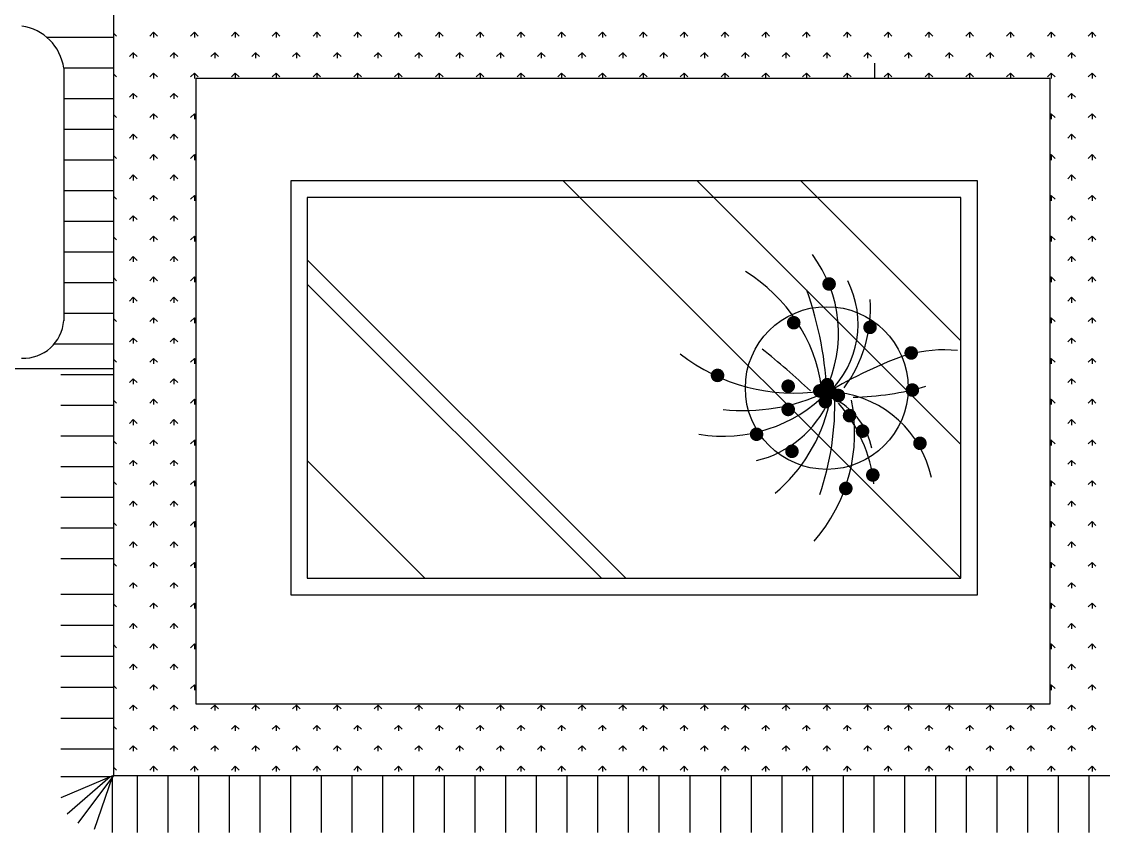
# Model space of a CAD drawing. Header units: millimetres. Extents: x -1705246 to 222838, y -3231245 to 126310.
# Drawn here: x 10703 to 12379, y 108842 to 110099 of the extents above; entities that cross this region are included whole.
import ezdxf

# ---------------------------------------------------------------- set-up
doc = ezdxf.new("R2010")
doc.units = ezdxf.units.MM
doc.layers.add('家具内线', color=8, linetype='Continuous')
doc.layers.add('家具外线', color=1, linetype='Continuous')

# ---------------------------------------------------------------- blocks, each defined once
blk = doc.blocks.new('MK-JJ-0387')
at = {"layer": '家具内线'}
for p, q in [((-139596.6, 99263.8), (-139596.6, 99352.1)), ((-139549, 99263.8), (-139549, 99352.1)), ((-139501.5, 99263.8), (-139501.5, 99352.1)), ((-139453.9, 99263.8), (-139453.9, 99352.1)), ((-139406.3, 99263.8), (-139406.3, 99352.1)), ((-139358.7, 99263.8), (-139358.7, 99352.1)), ((-139311.1, 99263.8), (-139311.1, 99352.1)), ((-139263.6, 99263.8), (-139263.6, 99352.1)), ((-139216, 99263.8), (-139216, 99352.1)), ((-139168.4, 99263.8), (-139168.4, 99352.1)), ((-139120.8, 99263.8), (-139120.8, 99352.1)), ((-139073.3, 99263.8), (-139073.3, 99352.1)), ((-139025.7, 99263.8), (-139025.7, 99352.1)), ((-138978.1, 99263.8), (-138978.1, 99352.1)), ((-138930.5, 99263.8), (-138930.5, 99352.1)), ((-138882.9, 99263.8), (-138882.9, 99352.1)), ((-138835.4, 99263.8), (-138835.4, 99352.1)), ((-138787.8, 99263.8), (-138787.8, 99352.1)), ((-138740.2, 99263.8), (-138740.2, 99352.1)), ((-138692.6, 99263.8), (-138692.6, 99352.1)), ((-138645.1, 99263.8), (-138645.1, 99352.1)), ((-138597.5, 99263.8), (-138597.5, 99352.1)), ((-138549.9, 99263.8), (-138549.9, 99352.1)), ((-138502.3, 99263.8), (-138502.3, 99352.1)), ((-138454.7, 99263.8), (-138454.7, 99352.1)), ((-138407.2, 99263.8), (-138407.2, 99352.1)), ((-138359.6, 99263.8), (-138359.6, 99352.1)), ((-138312, 99263.8), (-138312, 99352.1)), ((-138264.4, 99263.8), (-138264.4, 99352.1)), ((-138216.9, 99263.8), (-138216.9, 99352.1)), ((-138169.3, 99263.8), (-138169.3, 99352.1)), ((-138121.7, 99263.8), (-138121.7, 99352.1)), ((-138083.4, 99263.8), (-138083.4, 99352.1)), ((-138083.4, 99266.5), (-138055.4, 99347.8)), ((-138085.4, 99263.8), (-138030, 99337.7)), ((-138080.1, 99266), (-138013.6, 99323.8)), ((-138085.4, 99263.8), (-138003.5, 99298.5)), ((-138085.4, 99266), (-138003.8, 99266)), ((-139601.5, 99249.5), (-139607.4, 99255.4)), ((-139601.5, 99249.5), (-139601.5, 99257.9)), ((-139601.5, 99249.5), (-139595.6, 99255.4)), ((-139538.3, 99249.5), (-139544.2, 99255.4)), ((-139538.3, 99249.5), (-139538.3, 99257.9)), ((-139538.3, 99249.5), (-139532.4, 99255.4)), ((-139475.1, 99249.5), (-139481, 99255.4)), ((-139475.1, 99249.5), (-139475.1, 99257.9)), ((-139475.1, 99249.5), (-139469.1, 99255.4)), ((-139411.9, 99249.5), (-139417.8, 99255.4)), ((-139411.9, 99249.5), (-139405.9, 99255.4)), ((-139411.8, 99249.5), (-139411.8, 99257.9)), ((-139348.6, 99249.5), (-139354.6, 99255.4)), ((-139348.6, 99249.5), (-139348.6, 99257.9)), ((-139348.6, 99249.5), (-139342.7, 99255.4)), ((-139285.4, 99249.5), (-139291.3, 99255.4)), ((-139285.4, 99249.5), (-139285.4, 99257.9)), ((-139285.4, 99249.5), (-139279.5, 99255.4)), ((-139222.2, 99249.5), (-139228.1, 99255.4)), ((-139222.2, 99249.5), (-139222.2, 99257.9)), ((-139222.2, 99249.5), (-139216.3, 99255.4)), ((-139159, 99249.5), (-139164.9, 99255.4)), ((-139159, 99249.5), (-139159, 99257.9)), ((-139159, 99249.5), (-139153, 99255.4)), ((-139095.8, 99249.5), (-139101.7, 99255.4)), ((-139095.8, 99249.5), (-139089.8, 99255.4)), ((-139095.7, 99249.5), (-139095.7, 99257.9)), ((-139032.5, 99249.5), (-139038.5, 99255.4)), ((-139032.5, 99249.5), (-139032.5, 99257.9)), ((-139032.5, 99249.5), (-139026.6, 99255.4)), ((-138969.3, 99249.5), (-138975.2, 99255.4)), ((-138969.3, 99249.5), (-138969.3, 99257.9)), ((-138969.3, 99249.5), (-138963.4, 99255.4)), ((-138906.1, 99249.5), (-138912, 99255.4)), ((-138906.1, 99249.5), (-138906.1, 99257.9)), ((-138906.1, 99249.5), (-138900.2, 99255.4)), ((-138842.9, 99249.5), (-138848.8, 99255.4)), ((-138842.9, 99249.5), (-138842.9, 99257.9)), ((-138842.9, 99249.5), (-138836.9, 99255.4)), ((-138779.6, 99249.5), (-138785.6, 99255.4)), ((-138779.6, 99249.5), (-138779.6, 99257.9)), ((-138779.6, 99249.5), (-138773.7, 99255.4)), ((-138716.4, 99249.5), (-138722.4, 99255.4)), ((-138716.4, 99249.5), (-138716.4, 99257.9)), ((-138716.4, 99249.5), (-138710.5, 99255.4)), ((-138653.2, 99249.5), (-138659.1, 99255.4)), ((-138653.2, 99249.5), (-138653.2, 99257.9)), ((-138653.2, 99249.5), (-138647.3, 99255.4)), ((-138590, 99249.5), (-138595.9, 99255.4)), ((-138590, 99249.5), (-138590, 99257.9)), ((-138590, 99249.5), (-138584.1, 99255.4)), ((-138526.8, 99249.5), (-138532.7, 99255.4)), ((-138526.8, 99249.5), (-138520.8, 99255.4)), ((-138526.7, 99249.5), (-138526.7, 99257.9)), ((-138463.5, 99249.5), (-138469.5, 99255.4)), ((-138463.5, 99249.5), (-138463.5, 99257.9)), ((-138463.5, 99249.5), (-138457.6, 99255.4)), ((-138400.3, 99249.5), (-138406.2, 99255.4)), ((-138400.3, 99249.5), (-138400.3, 99257.9)), ((-138400.3, 99249.5), (-138394.4, 99255.4)), ((-138337.1, 99249.5), (-138343, 99255.4)), ((-138337.1, 99249.5), (-138337.1, 99257.9)), ((-138337.1, 99249.5), (-138331.2, 99255.4)), ((-138273.9, 99249.5), (-138279.8, 99255.4)), ((-138273.9, 99249.5), (-138273.9, 99257.9)), ((-138273.9, 99249.5), (-138268, 99255.4)), ((-138210.7, 99249.5), (-138216.6, 99255.4)), ((-138210.7, 99249.5), (-138204.7, 99255.4)), ((-138210.6, 99249.5), (-138210.6, 99257.9)), ((-138147.4, 99249.5), (-138153.4, 99255.4)), ((-138147.4, 99249.5), (-138147.4, 99257.9)), ((-138147.4, 99249.5), (-138141.5, 99255.4)), ((-138085.4, 99250.7), (-138090.1, 99255.4)), ((-139569.9, 99217.9), (-139575.8, 99223.8)), ((-139569.9, 99217.9), (-139569.9, 99226.3)), ((-139569.9, 99217.9), (-139564, 99223.8)), ((-139506.7, 99217.9), (-139512.6, 99223.8)), ((-139506.7, 99217.9), (-139506.7, 99226.3)), ((-139506.7, 99217.9), (-139500.8, 99223.8)), ((-139443.5, 99217.9), (-139449.4, 99223.8)), ((-139443.5, 99217.9), (-139443.5, 99226.3)), ((-139443.5, 99217.9), (-139437.5, 99223.8)), ((-139380.2, 99217.9), (-139386.2, 99223.8)), ((-139380.2, 99217.9), (-139380.2, 99226.3)), ((-139380.2, 99217.9), (-139374.3, 99223.8)), ((-139317, 99217.9), (-139323, 99223.8)), ((-139317, 99217.9), (-139317, 99226.3)), ((-139317, 99217.9), (-139311.1, 99223.8)), ((-139253.8, 99217.9), (-139259.7, 99223.8)), ((-139253.8, 99217.9), (-139253.8, 99226.3)), ((-139253.8, 99217.9), (-139247.9, 99223.8)), ((-139190.6, 99217.9), (-139196.5, 99223.8)), ((-139190.6, 99217.9), (-139190.6, 99226.3)), ((-139190.6, 99217.9), (-139184.7, 99223.8)), ((-139127.4, 99217.9), (-139133.3, 99223.8)), ((-139127.4, 99217.9), (-139121.4, 99223.8)), ((-139127.3, 99217.9), (-139127.3, 99226.3)), ((-139064.1, 99217.9), (-139070.1, 99223.8)), ((-139064.1, 99217.9), (-139064.1, 99226.3)), ((-139064.1, 99217.9), (-139058.2, 99223.8)), ((-139000.9, 99217.9), (-139006.8, 99223.8)), ((-139000.9, 99217.9), (-139000.9, 99226.3)), ((-139000.9, 99217.9), (-138995, 99223.8)), ((-138937.7, 99217.9), (-138943.6, 99223.8)), ((-138937.7, 99217.9), (-138937.7, 99226.3)), ((-138937.7, 99217.9), (-138931.8, 99223.8)), ((-138874.5, 99217.9), (-138880.4, 99223.8)), ((-138874.5, 99217.9), (-138874.5, 99226.3)), ((-138874.5, 99217.9), (-138868.5, 99223.8)), ((-138811.3, 99217.9), (-138817.2, 99223.8)), ((-138811.3, 99217.9), (-138805.3, 99223.8)), ((-138811.2, 99217.9), (-138811.2, 99226.3)), ((-138748, 99217.9), (-138754, 99223.8)), ((-138748, 99217.9), (-138748, 99226.3)), ((-138748, 99217.9), (-138742.1, 99223.8)), ((-138684.8, 99217.9), (-138690.7, 99223.8)), ((-138684.8, 99217.9), (-138684.8, 99226.3)), ((-138684.8, 99217.9), (-138678.9, 99223.8)), ((-138621.6, 99217.9), (-138627.5, 99223.8)), ((-138621.6, 99217.9), (-138621.6, 99226.3)), ((-138621.6, 99217.9), (-138615.7, 99223.8)), ((-138558.4, 99217.9), (-138564.3, 99223.8)), ((-138558.4, 99217.9), (-138558.4, 99226.3)), ((-138558.4, 99217.9), (-138552.4, 99223.8)), ((-138495.2, 99217.9), (-138501.1, 99223.8)), ((-138495.2, 99217.9), (-138489.2, 99223.8)), ((-138495.1, 99217.9), (-138495.1, 99226.3)), ((-138431.9, 99217.9), (-138437.9, 99223.8)), ((-138431.9, 99217.9), (-138431.9, 99226.3)), ((-138431.9, 99217.9), (-138426, 99223.8)), ((-138368.7, 99217.9), (-138374.6, 99223.8)), ((-138368.7, 99217.9), (-138368.7, 99226.3)), ((-138368.7, 99217.9), (-138362.8, 99223.8)), ((-138305.5, 99217.9), (-138311.4, 99223.8)), ((-138305.5, 99217.9), (-138305.5, 99226.3)), ((-138305.5, 99217.9), (-138299.6, 99223.8)), ((-138242.3, 99217.9), (-138248.2, 99223.8)), ((-138242.3, 99217.9), (-138242.3, 99226.3)), ((-138242.3, 99217.9), (-138236.3, 99223.8)), ((-138179, 99217.9), (-138185, 99223.8)), ((-138179, 99217.9), (-138179, 99226.3)), ((-138179, 99217.9), (-138173.1, 99223.8)), ((-138115.8, 99217.9), (-138121.8, 99223.8)), ((-138115.8, 99217.9), (-138115.8, 99226.3)), ((-138115.8, 99217.9), (-138109.9, 99223.8)), ((-138085.4, 99223), (-138003.8, 99223)), ((-139601.5, 99186.3), (-139601.5, 99194.7)), ((-139538.3, 99186.3), (-139538.3, 99194.7)), ((-139475.1, 99186.3), (-139475.1, 99194.7)), ((-139411.8, 99186.3), (-139411.8, 99194.7)), ((-139348.6, 99186.3), (-139348.6, 99194.7)), ((-139285.4, 99186.3), (-139285.4, 99194.7)), ((-139222.2, 99186.3), (-139222.2, 99194.7)), ((-139159, 99186.3), (-139159, 99194.7)), ((-139095.7, 99186.3), (-139095.7, 99194.7)), ((-139032.5, 99186.3), (-139032.5, 99194.7)), ((-138969.3, 99186.3), (-138969.3, 99194.7)), ((-138906.1, 99186.3), (-138906.1, 99194.7)), ((-138842.9, 99186.3), (-138842.9, 99194.7)), ((-138779.6, 99186.3), (-138779.6, 99194.7)), ((-138716.4, 99186.3), (-138716.4, 99194.7)), ((-138653.2, 99186.3), (-138653.2, 99194.7)), ((-138590, 99186.3), (-138590, 99194.7)), ((-138526.7, 99186.3), (-138526.7, 99194.7)), ((-138463.5, 99186.3), (-138463.5, 99194.7)), ((-138400.3, 99186.3), (-138400.3, 99194.7)), ((-138337.1, 99186.3), (-138337.1, 99194.7)), ((-138273.9, 99186.3), (-138273.9, 99194.7)), ((-138210.6, 99186.3), (-138210.6, 99194.7)), ((-138147.4, 99186.3), (-138147.4, 99194.7)), ((-139601.5, 99186.3), (-139607.4, 99192.2)), ((-139601.5, 99186.3), (-139595.6, 99192.2)), ((-139538.3, 99186.3), (-139544.2, 99192.2)), ((-139538.3, 99186.3), (-139532.4, 99192.2)), ((-139475.1, 99186.3), (-139481, 99192.2)), ((-139475.1, 99186.3), (-139469.1, 99192.2)), ((-139411.9, 99186.3), (-139417.8, 99192.2)), ((-139411.9, 99186.3), (-139405.9, 99192.2)), ((-139348.6, 99186.3), (-139354.6, 99192.2)), ((-139348.6, 99186.3), (-139342.7, 99192.2)), ((-139285.4, 99186.3), (-139291.3, 99192.2)), ((-139285.4, 99186.3), (-139279.5, 99192.2)), ((-139222.2, 99186.3), (-139228.1, 99192.2)), ((-139222.2, 99186.3), (-139216.3, 99192.2)), ((-139159, 99186.3), (-139164.9, 99192.2)), ((-139159, 99186.3), (-139153, 99192.2)), ((-139095.8, 99186.3), (-139101.7, 99192.2)), ((-139095.8, 99186.3), (-139089.8, 99192.2)), ((-139032.5, 99186.3), (-139038.5, 99192.2)), ((-139032.5, 99186.3), (-139026.6, 99192.2)), ((-138969.3, 99186.3), (-138975.2, 99192.2)), ((-138969.3, 99186.3), (-138963.4, 99192.2)), ((-138906.1, 99186.3), (-138912, 99192.2)), ((-138906.1, 99186.3), (-138900.2, 99192.2)), ((-138842.9, 99186.3), (-138848.8, 99192.2)), ((-138842.9, 99186.3), (-138836.9, 99192.2)), ((-138779.6, 99186.3), (-138785.6, 99192.2)), ((-138779.6, 99186.3), (-138773.7, 99192.2)), ((-138716.4, 99186.3), (-138722.4, 99192.2)), ((-138716.4, 99186.3), (-138710.5, 99192.2)), ((-138653.2, 99186.3), (-138659.1, 99192.2)), ((-138653.2, 99186.3), (-138647.3, 99192.2)), ((-138590, 99186.3), (-138595.9, 99192.2)), ((-138590, 99186.3), (-138584.1, 99192.2)), ((-138526.8, 99186.3), (-138532.7, 99192.2)), ((-138526.8, 99186.3), (-138520.8, 99192.2)), ((-138463.5, 99186.3), (-138469.5, 99192.2)), ((-138463.5, 99186.3), (-138457.6, 99192.2)), ((-138400.3, 99186.3), (-138406.2, 99192.2)), ((-138400.3, 99186.3), (-138394.4, 99192.2)), ((-138337.1, 99186.3), (-138343, 99192.2)), ((-138337.1, 99186.3), (-138331.2, 99192.2)), ((-138273.9, 99186.3), (-138279.8, 99192.2)), ((-138273.9, 99186.3), (-138268, 99192.2)), ((-138210.7, 99186.3), (-138216.6, 99192.2)), ((-138210.7, 99186.3), (-138204.7, 99192.2)), ((-138147.4, 99186.3), (-138153.4, 99192.2)), ((-138147.4, 99186.3), (-138141.5, 99192.2)), ((-138085.4, 99187.5), (-138090.1, 99192.2)), ((-139569.9, 99154.7), (-139575.8, 99160.6)), ((-139569.9, 99154.7), (-139569.9, 99163.1)), ((-139569.9, 99154.7), (-139564, 99160.6)), ((-139506.7, 99154.7), (-139512.6, 99160.6)), ((-139506.7, 99154.7), (-139506.7, 99163.1)), ((-139506.7, 99154.7), (-139500.8, 99160.6)), ((-139443.5, 99154.7), (-139449.4, 99160.6)), ((-139443.5, 99154.7), (-139443.5, 99163.1)), ((-139443.5, 99154.7), (-139437.5, 99160.6)), ((-139380.2, 99154.7), (-139386.2, 99160.6)), ((-139380.2, 99154.7), (-139380.2, 99163.1)), ((-139380.2, 99154.7), (-139374.3, 99160.6)), ((-139317, 99154.7), (-139323, 99160.6)), ((-139317, 99154.7), (-139317, 99163.1)), ((-139317, 99154.7), (-139311.1, 99160.6)), ((-139253.8, 99154.7), (-139259.7, 99160.6)), ((-139253.8, 99154.7), (-139253.8, 99163.1)), ((-139253.8, 99154.7), (-139247.9, 99160.6)), ((-139190.6, 99154.7), (-139196.5, 99160.6)), ((-139190.6, 99154.7), (-139190.6, 99163.1)), ((-139190.6, 99154.7), (-139184.7, 99160.6)), ((-139127.4, 99154.7), (-139133.3, 99160.6)), ((-139127.4, 99154.7), (-139121.4, 99160.6)), ((-139127.3, 99154.7), (-139127.3, 99163.1)), ((-139064.1, 99154.7), (-139070.1, 99160.6)), ((-139064.1, 99154.7), (-139064.1, 99163.1)), ((-139064.1, 99154.7), (-139058.2, 99160.6)), ((-139000.9, 99154.7), (-139006.8, 99160.6)), ((-139000.9, 99154.7), (-139000.9, 99163.1)), ((-139000.9, 99154.7), (-138995, 99160.6)), ((-138937.7, 99154.7), (-138943.6, 99160.6)), ((-138937.7, 99154.7), (-138937.7, 99163.1)), ((-138937.7, 99154.7), (-138931.8, 99160.6)), ((-138874.5, 99154.7), (-138880.4, 99160.6)), ((-138874.5, 99154.7), (-138874.5, 99163.1)), ((-138874.5, 99154.7), (-138868.5, 99160.6)), ((-138811.3, 99154.7), (-138817.2, 99160.6)), ((-138811.3, 99154.7), (-138805.3, 99160.6)), ((-138811.2, 99154.7), (-138811.2, 99163.1)), ((-138748, 99154.7), (-138754, 99160.6)), ((-138748, 99154.7), (-138748, 99163.1)), ((-138748, 99154.7), (-138742.1, 99160.6)), ((-138684.8, 99154.7), (-138690.7, 99160.6)), ((-138684.8, 99154.7), (-138684.8, 99163.1)), ((-138684.8, 99154.7), (-138678.9, 99160.6)), ((-138621.6, 99154.7), (-138627.5, 99160.6)), ((-138621.6, 99154.7), (-138621.6, 99163.1)), ((-138621.6, 99154.7), (-138615.7, 99160.6)), ((-138558.4, 99154.7), (-138564.3, 99160.6)), ((-138558.4, 99154.7), (-138558.4, 99163.1)), ((-138558.4, 99154.7), (-138552.4, 99160.6)), ((-138495.2, 99154.7), (-138501.1, 99160.6)), ((-138495.2, 99154.7), (-138489.2, 99160.6)), ((-138495.1, 99154.7), (-138495.1, 99163.1)), ((-138431.9, 99154.7), (-138437.9, 99160.6)), ((-138431.9, 99154.7), (-138431.9, 99163.1)), ((-138431.9, 99154.7), (-138426, 99160.6)), ((-138368.7, 99154.7), (-138374.6, 99160.6)), ((-138368.7, 99154.7), (-138368.7, 99163.1)), ((-138368.7, 99154.7), (-138362.8, 99160.6)), ((-138305.5, 99154.7), (-138311.4, 99160.6)), ((-138305.5, 99154.7), (-138305.5, 99163.1)), ((-138305.5, 99154.7), (-138299.6, 99160.6)), ((-138242.3, 99154.7), (-138248.2, 99160.6)), ((-138242.3, 99154.7), (-138242.3, 99163.1)), ((-138242.3, 99154.7), (-138236.3, 99160.6)), ((-138179, 99154.7), (-138185, 99160.6)), ((-138179, 99154.7), (-138179, 99163.1)), ((-138179, 99154.7), (-138173.1, 99160.6)), ((-138115.8, 99154.7), (-138121.8, 99160.6)), ((-138115.8, 99154.7), (-138115.8, 99163.1)), ((-138115.8, 99154.7), (-138109.9, 99160.6)), ((-138085.4, 99175.5), (-138003.8, 99175.5)), ((-138212.8, 99152.5), (-139536.5, 99152.5)), ((-139536.5, 99152.5), (-139536.5, 98183.4)), ((-138212.8, 98183.4), (-138212.8, 99152.5)), ((-139601.5, 99123.1), (-139607.4, 99129)), ((-139601.5, 99123.1), (-139601.5, 99131.5)), ((-139601.5, 99123.1), (-139595.6, 99129)), ((-139538.3, 99123.1), (-139544.2, 99129)), ((-139538.3, 99123.1), (-139538.3, 99131.5)), ((-138210.7, 99123.1), (-138204.7, 99129)), ((-138210.6, 99123.1), (-138210.6, 99131.5)), ((-138147.4, 99123.1), (-138153.4, 99129)), ((-138147.4, 99123.1), (-138147.4, 99131.5)), ((-138147.4, 99123.1), (-138141.5, 99129)), ((-138085.4, 99124.3), (-138090.1, 99129)), ((-138085.4, 99127.5), (-138003.8, 99127.5)), ((-138085.4, 99127.5), (-138003.8, 99127.5)), ((-139538.3, 99123.1), (-139536.5, 99124.9)), ((-138210.7, 99123.1), (-138212.8, 99125.3)), ((-139569.9, 99091.5), (-139575.8, 99097.4)), ((-139569.9, 99091.5), (-139569.9, 99099.8)), ((-139569.9, 99091.5), (-139564, 99097.4)), ((-138179, 99091.5), (-138185, 99097.4)), ((-138179, 99091.5), (-138179, 99099.8)), ((-138179, 99091.5), (-138173.1, 99097.4)), ((-138115.8, 99091.5), (-138121.8, 99097.4)), ((-138115.8, 99091.5), (-138115.8, 99099.8)), ((-138115.8, 99091.5), (-138109.9, 99097.4)), ((-138085.4, 99079.5), (-138003.8, 99079.5)), ((-139601.5, 99059.9), (-139607.4, 99065.8)), ((-139601.5, 99059.8), (-139601.5, 99068.2)), ((-139601.5, 99059.9), (-139595.6, 99065.8)), ((-139538.3, 99059.9), (-139544.2, 99065.8)), ((-139538.3, 99059.8), (-139538.3, 99068.2)), ((-139538.3, 99059.9), (-139536.5, 99061.6)), ((-138210.7, 99059.9), (-138212.8, 99062)), ((-138210.7, 99059.9), (-138204.7, 99065.8)), ((-138210.6, 99059.8), (-138210.6, 99068.2)), ((-138147.4, 99059.9), (-138153.4, 99065.8)), ((-138147.4, 99059.8), (-138147.4, 99068.2)), ((-138147.4, 99059.9), (-138141.5, 99065.8)), ((-138085.4, 99061), (-138090.1, 99065.8)), ((-139569.9, 99028.2), (-139575.8, 99034.2)), ((-139569.9, 99028.2), (-139569.9, 99036.6)), ((-139569.9, 99028.2), (-139564, 99034.2)), ((-138179, 99028.2), (-138185, 99034.2)), ((-138179, 99028.2), (-138179, 99036.6)), ((-138179, 99028.2), (-138173.1, 99034.2)), ((-138115.8, 99028.2), (-138121.8, 99034.2)), ((-138115.8, 99028.2), (-138115.8, 99036.6)), ((-138115.8, 99028.2), (-138109.9, 99034.2)), ((-138085.4, 99031.5), (-138003.8, 99031.5)), ((-139601.5, 98996.6), (-139607.4, 99002.6)), ((-139601.5, 98996.6), (-139601.5, 99005)), ((-139601.5, 98996.6), (-139595.6, 99002.6)), ((-139538.3, 98996.6), (-139544.2, 99002.6)), ((-139538.3, 98996.6), (-139538.3, 99005)), ((-139538.3, 98996.6), (-139536.5, 98998.4)), ((-138210.7, 98996.6), (-138212.8, 98998.8)), ((-138210.7, 98996.6), (-138204.7, 99002.6)), ((-138210.6, 98996.6), (-138210.6, 99005)), ((-138147.4, 98996.6), (-138153.4, 99002.6)), ((-138147.4, 98996.6), (-138147.4, 99005)), ((-138147.4, 98996.6), (-138141.5, 99002.6)), ((-138085.4, 98997.8), (-138090.1, 99002.6)), ((-138085.4, 98983.5), (-138003.8, 98983.5)), ((-139569.9, 98965), (-139575.8, 98971)), ((-139569.9, 98965), (-139569.9, 98973.4)), ((-139569.9, 98965), (-139564, 98971)), ((-138179, 98965), (-138185, 98971)), ((-138179, 98965), (-138179, 98973.4)), ((-138179, 98965), (-138173.1, 98971)), ((-138115.8, 98965), (-138121.8, 98971)), ((-138115.8, 98965), (-138115.8, 98973.4)), ((-138115.8, 98965), (-138109.9, 98971)), ((-139398.3, 98958.1), (-138782.1, 98341.9)), ((-138879.3, 98958.1), (-138385.4, 98464.2)), ((-138841.5, 98958.1), (-138385.4, 98501.9)), ((-138567.8, 98958.1), (-138385.4, 98775.6)), ((-139601.5, 98933.4), (-139607.4, 98939.3)), ((-139601.5, 98933.4), (-139601.5, 98941.8)), ((-139601.5, 98933.4), (-139595.6, 98939.3)), ((-139538.3, 98933.4), (-139544.2, 98939.3)), ((-139538.3, 98933.4), (-139538.3, 98941.8)), ((-139538.3, 98933.4), (-139536.5, 98935.2)), ((-138210.7, 98933.4), (-138212.8, 98935.6)), ((-138210.7, 98933.4), (-138204.7, 98939.3)), ((-138210.6, 98933.4), (-138210.6, 98941.8)), ((-138147.4, 98933.4), (-138153.4, 98939.3)), ((-138147.4, 98933.4), (-138147.4, 98941.8)), ((-138147.4, 98933.4), (-138141.5, 98939.3)), ((-138085.4, 98934.6), (-138090.1, 98939.3)), ((-138085.4, 98928), (-138003.8, 98928)), ((-139569.9, 98901.8), (-139569.9, 98910.2)), ((-138179, 98901.8), (-138179, 98910.2)), ((-138115.8, 98901.8), (-138115.8, 98910.2)), ((-139569.9, 98901.8), (-139575.8, 98907.7)), ((-139569.9, 98901.8), (-139564, 98907.7)), ((-138179, 98901.8), (-138185, 98907.7)), ((-138179, 98901.8), (-138173.1, 98907.7)), ((-138115.8, 98901.8), (-138121.8, 98907.7)), ((-138115.8, 98901.8), (-138109.9, 98907.7)), ((-139601.5, 98870.2), (-139607.4, 98876.1)), ((-139601.5, 98870.2), (-139601.5, 98878.6)), ((-139601.5, 98870.2), (-139595.6, 98876.1)), ((-139538.3, 98870.2), (-139544.2, 98876.1)), ((-139538.3, 98870.2), (-139538.3, 98878.6)), ((-138210.7, 98870.2), (-138204.7, 98876.1)), ((-138210.6, 98870.2), (-138210.6, 98878.6)), ((-138147.4, 98870.2), (-138153.4, 98876.1)), ((-138147.4, 98870.2), (-138147.4, 98878.6)), ((-138147.4, 98870.2), (-138141.5, 98876.1)), ((-138085.4, 98871.4), (-138090.1, 98876.1)), ((-138085.4, 98880.5), (-138003.8, 98880.5)), ((-139538.3, 98870.2), (-139536.5, 98872)), ((-138210.7, 98870.2), (-138212.8, 98872.4)), ((-139569.9, 98838.6), (-139575.8, 98844.5)), ((-139569.9, 98838.6), (-139569.9, 98847)), ((-139569.9, 98838.6), (-139564, 98844.5)), ((-138179, 98838.6), (-138185, 98844.5)), ((-138179, 98838.6), (-138179, 98847)), ((-138179, 98838.6), (-138173.1, 98844.5)), ((-138115.8, 98838.6), (-138121.8, 98844.5)), ((-138115.8, 98838.6), (-138115.8, 98847)), ((-138115.8, 98838.6), (-138109.9, 98844.5)), ((-138085.4, 98832.9), (-138003.8, 98832.9)), ((-139601.5, 98807), (-139607.4, 98812.9)), ((-139601.5, 98807), (-139601.5, 98815.3)), ((-139601.5, 98807), (-139595.6, 98812.9)), ((-139538.3, 98807), (-139544.2, 98812.9)), ((-139538.3, 98807), (-139538.3, 98815.3)), ((-139538.3, 98807), (-139536.5, 98808.8)), ((-138210.7, 98807), (-138212.8, 98809.1)), ((-138210.7, 98807), (-138204.7, 98812.9)), ((-138210.6, 98807), (-138210.6, 98815.3)), ((-138147.4, 98807), (-138153.4, 98812.9)), ((-138147.4, 98807), (-138147.4, 98815.3)), ((-138147.4, 98807), (-138141.5, 98812.9)), ((-138085.4, 98808.1), (-138090.1, 98812.9)), ((-139569.9, 98775.4), (-139575.8, 98781.3)), ((-139569.9, 98775.4), (-139569.9, 98783.7)), ((-139569.9, 98775.4), (-139564, 98781.3)), ((-138179, 98775.4), (-138185, 98781.3)), ((-138179, 98775.4), (-138179, 98783.7)), ((-138179, 98775.4), (-138173.1, 98781.3)), ((-138115.8, 98775.4), (-138121.8, 98781.3)), ((-138115.8, 98775.4), (-138115.8, 98783.7)), ((-138115.8, 98775.4), (-138109.9, 98781.3)), ((-138085.4, 98785.4), (-138003.8, 98785.4)), ((-139601.5, 98743.8), (-139607.4, 98749.7)), ((-139601.5, 98743.7), (-139601.5, 98752.1)), ((-139601.5, 98743.8), (-139595.6, 98749.7)), ((-139538.3, 98743.8), (-139544.2, 98749.7)), ((-139538.3, 98743.7), (-139538.3, 98752.1)), ((-139538.3, 98743.8), (-139536.5, 98745.5)), ((-139398.3, 98750.5), (-138989.7, 98341.9)), ((-138210.7, 98743.8), (-138212.8, 98745.9)), ((-138210.7, 98743.8), (-138204.7, 98749.7)), ((-138210.6, 98743.7), (-138210.6, 98752.1)), ((-138147.4, 98743.8), (-138153.4, 98749.7)), ((-138147.4, 98743.7), (-138147.4, 98752.1)), ((-138147.4, 98743.8), (-138141.5, 98749.7)), ((-138085.4, 98744.9), (-138090.1, 98749.7)), ((-138085.4, 98737.9), (-138003.8, 98737.9)), ((-139569.9, 98712.1), (-139575.8, 98718.1)), ((-139569.9, 98712.1), (-139569.9, 98720.5)), ((-139569.9, 98712.1), (-139564, 98718.1)), ((-138179, 98712.1), (-138185, 98718.1)), ((-138179, 98712.1), (-138179, 98720.5)), ((-138179, 98712.1), (-138173.1, 98718.1)), ((-138115.8, 98712.1), (-138121.8, 98718.1)), ((-138115.8, 98712.1), (-138115.8, 98720.5)), ((-138115.8, 98712.1), (-138109.9, 98718.1)), ((-139601.5, 98680.5), (-139607.4, 98686.5)), ((-139601.5, 98680.5), (-139601.5, 98688.9)), ((-139601.5, 98680.5), (-139595.6, 98686.5)), ((-139538.3, 98680.5), (-139544.2, 98686.5)), ((-139538.3, 98680.5), (-139538.3, 98688.9)), ((-139538.3, 98680.5), (-139536.5, 98682.3)), ((-138210.7, 98680.5), (-138212.8, 98682.7)), ((-138210.7, 98680.5), (-138204.7, 98686.5)), ((-138210.6, 98680.5), (-138210.6, 98688.9)), ((-138147.4, 98680.5), (-138153.4, 98686.5)), ((-138147.4, 98680.5), (-138147.4, 98688.9)), ((-138147.4, 98680.5), (-138141.5, 98686.5)), ((-138085.4, 98681.7), (-138090.1, 98686.5)), ((-138085.4, 98690.3), (-138003.8, 98690.3)), ((-139569.9, 98648.9), (-139575.8, 98654.8)), ((-139569.9, 98648.9), (-139569.9, 98657.3)), ((-139569.9, 98648.9), (-139564, 98654.8)), ((-138179, 98648.9), (-138185, 98654.8)), ((-138179, 98648.9), (-138179, 98657.3)), ((-138179, 98648.9), (-138173.1, 98654.8)), ((-138115.8, 98648.9), (-138121.8, 98654.8)), ((-138115.8, 98648.9), (-138115.8, 98657.3)), ((-138115.8, 98648.9), (-138109.9, 98654.8)), ((-138085.4, 98642.8), (-138003.8, 98642.8)), ((-139601.5, 98617.3), (-139601.5, 98625.7)), ((-139538.3, 98617.3), (-139538.3, 98625.7)), ((-138210.6, 98617.3), (-138210.6, 98625.7)), ((-138147.4, 98617.3), (-138147.4, 98625.7)), ((-138085.4, 98633.3), (-137921.7, 98633.3)), ((-139601.5, 98617.3), (-139607.4, 98623.2)), ((-139601.5, 98617.3), (-139595.6, 98623.2)), ((-139538.3, 98617.3), (-139544.2, 98623.2)), ((-139538.3, 98617.3), (-139536.5, 98619.1)), ((-138210.7, 98617.3), (-138212.8, 98619.5)), ((-138210.7, 98617.3), (-138204.7, 98623.2)), ((-138147.4, 98617.3), (-138153.4, 98623.2)), ((-138147.4, 98617.3), (-138141.5, 98623.2)), ((-138085.4, 98618.5), (-138090.1, 98623.2)), ((-139569.9, 98585.7), (-139575.8, 98591.6)), ((-139569.9, 98585.7), (-139569.9, 98594.1)), ((-139569.9, 98585.7), (-139564, 98591.6)), ((-138179, 98585.7), (-138185, 98591.6)), ((-138179, 98585.7), (-138179, 98594.1)), ((-138179, 98585.7), (-138173.1, 98591.6)), ((-138115.8, 98585.7), (-138121.8, 98591.6)), ((-138115.8, 98585.7), (-138115.8, 98594.1)), ((-138115.8, 98585.7), (-138109.9, 98591.6)), ((-138085.4, 98595.2), (-137993, 98595.2)), ((-139398.3, 98590.1), (-139150.2, 98341.9)), ((-139601.5, 98554.1), (-139607.4, 98560)), ((-139601.5, 98554.1), (-139601.5, 98562.5)), ((-139601.5, 98554.1), (-139595.6, 98560)), ((-139538.3, 98554.1), (-139544.2, 98560)), ((-139538.3, 98554.1), (-139538.3, 98562.5)), ((-138210.7, 98554.1), (-138204.7, 98560)), ((-138210.6, 98554.1), (-138210.6, 98562.5)), ((-138147.4, 98554.1), (-138153.4, 98560)), ((-138147.4, 98554.1), (-138147.4, 98562.5)), ((-138147.4, 98554.1), (-138141.5, 98560)), ((-138085.4, 98555.3), (-138090.1, 98560)), ((-139538.3, 98554.1), (-139536.5, 98555.9)), ((-138210.7, 98554.1), (-138212.8, 98556.3)), ((-138085.4, 98547.7), (-138008.2, 98547.7)), ((-139569.9, 98522.5), (-139575.8, 98528.4)), ((-139569.9, 98522.5), (-139569.9, 98530.9)), ((-139569.9, 98522.5), (-139564, 98528.4)), ((-138179, 98522.5), (-138185, 98528.4)), ((-138179, 98522.5), (-138179, 98530.9)), ((-138179, 98522.5), (-138173.1, 98528.4)), ((-138115.8, 98522.5), (-138121.8, 98528.4)), ((-138115.8, 98522.5), (-138115.8, 98530.9)), ((-138115.8, 98522.5), (-138109.9, 98528.4)), ((-139601.5, 98490.9), (-139607.4, 98496.8)), ((-139601.5, 98490.9), (-139601.5, 98499.2)), ((-139601.5, 98490.9), (-139595.6, 98496.8)), ((-139538.3, 98490.9), (-139544.2, 98496.8)), ((-139538.3, 98490.9), (-139538.3, 98499.2)), ((-139538.3, 98490.9), (-139536.5, 98492.7)), ((-138210.7, 98490.9), (-138212.8, 98493)), ((-138210.7, 98490.9), (-138204.7, 98496.8)), ((-138210.6, 98490.9), (-138210.6, 98499.2)), ((-138147.4, 98490.9), (-138153.4, 98496.8)), ((-138147.4, 98490.9), (-138147.4, 98499.2)), ((-138147.4, 98490.9), (-138141.5, 98496.8)), ((-138085.4, 98492), (-138090.1, 98496.8)), ((-138085.4, 98500.2), (-138008.2, 98500.2)), ((-139569.9, 98459.3), (-139575.8, 98465.2)), ((-139569.9, 98459.2), (-139569.9, 98467.6)), ((-139569.9, 98459.3), (-139564, 98465.2)), ((-138179, 98459.3), (-138185, 98465.2)), ((-138179, 98459.2), (-138179, 98467.6)), ((-138179, 98459.3), (-138173.1, 98465.2)), ((-138115.8, 98459.3), (-138121.8, 98465.2)), ((-138115.8, 98459.2), (-138115.8, 98467.6)), ((-138115.8, 98459.3), (-138109.9, 98465.2)), ((-138085.4, 98452.6), (-138008.2, 98452.6)), ((-139601.5, 98427.6), (-139607.4, 98433.6)), ((-139601.5, 98427.6), (-139601.5, 98436)), ((-139601.5, 98427.6), (-139595.6, 98433.6)), ((-139538.3, 98427.6), (-139544.2, 98433.6)), ((-139538.3, 98427.6), (-139538.3, 98436)), ((-139538.3, 98427.6), (-139536.5, 98429.4)), ((-138210.7, 98427.6), (-138212.8, 98429.8)), ((-138210.7, 98427.6), (-138204.7, 98433.6)), ((-138210.6, 98427.6), (-138210.6, 98436)), ((-138147.4, 98427.6), (-138153.4, 98433.6)), ((-138147.4, 98427.6), (-138147.4, 98436)), ((-138147.4, 98427.6), (-138141.5, 98433.6)), ((-138085.4, 98428.8), (-138090.1, 98433.6)), ((-139569.9, 98396), (-139575.8, 98402)), ((-139569.9, 98396), (-139569.9, 98404.4)), ((-139569.9, 98396), (-139564, 98402)), ((-138179, 98396), (-138185, 98402)), ((-138179, 98396), (-138179, 98404.4)), ((-138179, 98396), (-138173.1, 98402)), ((-138115.8, 98396), (-138121.8, 98402)), ((-138115.8, 98396), (-138115.8, 98404.4)), ((-138115.8, 98396), (-138109.9, 98402)), ((-138085.4, 98405.1), (-138008.2, 98405.1)), ((-139601.5, 98364.4), (-139601.5, 98372.8)), ((-139538.3, 98364.4), (-139538.3, 98372.8)), ((-138210.6, 98364.4), (-138210.6, 98372.8)), ((-138147.4, 98364.4), (-138147.4, 98372.8)), ((-139601.5, 98364.4), (-139607.4, 98370.4)), ((-139601.5, 98364.4), (-139595.6, 98370.4)), ((-139538.3, 98364.4), (-139544.2, 98370.4)), ((-139538.3, 98364.4), (-139536.5, 98366.2)), ((-138210.7, 98364.4), (-138212.8, 98366.6)), ((-138210.7, 98364.4), (-138204.7, 98370.4)), ((-138147.4, 98364.4), (-138153.4, 98370.4)), ((-138147.4, 98364.4), (-138141.5, 98370.4)), ((-138085.4, 98365.6), (-138090.1, 98370.4)), ((-138085.4, 98357.6), (-138008.2, 98357.6)), ((-139569.9, 98332.8), (-139569.9, 98341.2)), ((-138179, 98332.8), (-138179, 98341.2)), ((-138115.8, 98332.8), (-138115.8, 98341.2)), ((-139569.9, 98332.8), (-139575.8, 98338.7)), ((-139569.9, 98332.8), (-139564, 98338.7)), ((-138179, 98332.8), (-138185, 98338.7)), ((-138179, 98332.8), (-138173.1, 98338.7)), ((-138115.8, 98332.8), (-138121.8, 98338.7)), ((-138115.8, 98332.8), (-138109.9, 98338.7)), ((-139601.5, 98301.2), (-139607.4, 98307.1)), ((-139601.5, 98301.2), (-139601.5, 98309.6)), ((-139601.5, 98301.2), (-139595.6, 98307.1)), ((-139538.3, 98301.2), (-139544.2, 98307.1)), ((-139538.3, 98301.2), (-139538.3, 98309.6)), ((-138210.7, 98301.2), (-138204.7, 98307.1)), ((-138210.6, 98301.2), (-138210.6, 98309.6)), ((-138147.4, 98301.2), (-138153.4, 98307.1)), ((-138147.4, 98301.2), (-138147.4, 98309.6)), ((-138147.4, 98301.2), (-138141.5, 98307.1)), ((-138085.4, 98302.4), (-138090.1, 98307.1)), ((-138085.4, 98310), (-138008.2, 98310)), ((-139538.3, 98301.2), (-139536.5, 98303)), ((-138210.7, 98301.2), (-138212.8, 98303.4)), ((-139569.9, 98269.6), (-139575.8, 98275.5)), ((-139569.9, 98269.6), (-139569.9, 98278)), ((-139569.9, 98269.6), (-139564, 98275.5)), ((-138179, 98269.6), (-138185, 98275.5)), ((-138179, 98269.6), (-138179, 98278)), ((-138179, 98269.6), (-138173.1, 98275.5)), ((-138115.8, 98269.6), (-138121.8, 98275.5)), ((-138115.8, 98269.6), (-138115.8, 98278)), ((-138115.8, 98269.6), (-138109.9, 98275.5)), ((-138085.4, 98262.5), (-138008.2, 98262.5)), ((-139601.5, 98238), (-139607.4, 98243.9)), ((-139601.5, 98238), (-139601.5, 98246.4)), ((-139601.5, 98238), (-139595.6, 98243.9)), ((-139538.3, 98238), (-139544.2, 98243.9)), ((-139538.3, 98238), (-139538.3, 98246.4)), ((-139538.3, 98238), (-139536.5, 98239.8)), ((-138210.7, 98238), (-138212.8, 98240.2)), ((-138210.7, 98238), (-138204.7, 98243.9)), ((-138210.6, 98238), (-138210.6, 98246.4)), ((-138147.4, 98238), (-138153.4, 98243.9)), ((-138147.4, 98238), (-138147.4, 98246.4)), ((-138147.4, 98238), (-138141.5, 98243.9)), ((-138085.4, 98239.2), (-138090.1, 98243.9)), ((-139569.9, 98206.4), (-139575.8, 98212.3)), ((-139569.9, 98206.4), (-139569.9, 98214.7)), ((-139569.9, 98206.4), (-139564, 98212.3)), ((-138179, 98206.4), (-138185, 98212.3)), ((-138179, 98206.4), (-138179, 98214.7)), ((-138179, 98206.4), (-138173.1, 98212.3)), ((-138115.8, 98206.4), (-138121.8, 98212.3)), ((-138115.8, 98206.4), (-138115.8, 98214.7)), ((-138115.8, 98206.4), (-138109.9, 98212.3)), ((-138085.4, 98214.9), (-138008.2, 98214.9)), ((-139601.5, 98174.8), (-139607.4, 98180.7)), ((-139601.5, 98174.8), (-139601.5, 98183.1)), ((-139601.5, 98174.8), (-139595.6, 98180.7)), ((-139538.3, 98174.8), (-139544.2, 98180.7)), ((-139538.3, 98174.8), (-139538.3, 98183.1)), ((-139538.3, 98174.8), (-139532.4, 98180.7)), ((-139536.5, 98183.4), (-138212.8, 98183.4)), ((-139475.1, 98174.8), (-139481, 98180.7)), ((-139475.1, 98174.8), (-139475.1, 98183.1)), ((-139475.1, 98174.8), (-139469.1, 98180.7)), ((-139411.9, 98174.8), (-139417.8, 98180.7)), ((-139411.9, 98174.8), (-139405.9, 98180.7)), ((-139411.8, 98174.8), (-139411.8, 98183.1)), ((-139348.6, 98174.8), (-139354.6, 98180.7)), ((-139348.6, 98174.8), (-139348.6, 98183.1)), ((-139348.6, 98174.8), (-139342.7, 98180.7)), ((-139285.4, 98174.8), (-139291.3, 98180.7)), ((-139285.4, 98174.8), (-139285.4, 98183.1)), ((-139285.4, 98174.8), (-139279.5, 98180.7)), ((-139264.3, 98159.3), (-139264.3, 98183.4)), ((-139222.2, 98174.8), (-139228.1, 98180.7)), ((-139222.2, 98174.8), (-139222.2, 98183.1)), ((-139222.2, 98174.8), (-139216.3, 98180.7)), ((-139159, 98174.8), (-139164.9, 98180.7)), ((-139159, 98174.8), (-139159, 98183.1)), ((-139159, 98174.8), (-139153, 98180.7)), ((-139095.8, 98174.8), (-139101.7, 98180.7)), ((-139095.8, 98174.8), (-139089.8, 98180.7)), ((-139095.7, 98174.8), (-139095.7, 98183.1)), ((-139032.5, 98174.8), (-139038.5, 98180.7)), ((-139032.5, 98174.8), (-139032.5, 98183.1)), ((-139032.5, 98174.8), (-139026.6, 98180.7)), ((-138969.3, 98174.8), (-138975.2, 98180.7)), ((-138969.3, 98174.8), (-138969.3, 98183.1)), ((-138969.3, 98174.8), (-138963.4, 98180.7)), ((-138906.1, 98174.8), (-138912, 98180.7)), ((-138906.1, 98174.8), (-138906.1, 98183.1)), ((-138906.1, 98174.8), (-138900.2, 98180.7)), ((-138842.9, 98174.8), (-138848.8, 98180.7)), ((-138842.9, 98174.8), (-138842.9, 98183.1)), ((-138842.9, 98174.8), (-138836.9, 98180.7)), ((-138779.6, 98174.8), (-138785.6, 98180.7)), ((-138779.6, 98174.8), (-138779.6, 98183.1)), ((-138779.6, 98174.8), (-138773.7, 98180.7)), ((-138716.4, 98174.8), (-138722.4, 98180.7)), ((-138716.4, 98174.8), (-138716.4, 98183.1)), ((-138716.4, 98174.8), (-138710.5, 98180.7)), ((-138653.2, 98174.8), (-138659.1, 98180.7)), ((-138653.2, 98174.8), (-138653.2, 98183.1)), ((-138653.2, 98174.8), (-138647.3, 98180.7)), ((-138590, 98174.8), (-138595.9, 98180.7)), ((-138590, 98174.8), (-138590, 98183.1)), ((-138590, 98174.8), (-138584.1, 98180.7)), ((-138526.8, 98174.8), (-138532.7, 98180.7)), ((-138526.8, 98174.8), (-138520.8, 98180.7)), ((-138526.7, 98174.8), (-138526.7, 98183.1)), ((-138463.5, 98174.8), (-138469.5, 98180.7)), ((-138463.5, 98174.8), (-138463.5, 98183.1)), ((-138463.5, 98174.8), (-138457.6, 98180.7)), ((-138400.3, 98174.8), (-138406.2, 98180.7)), ((-138400.3, 98174.8), (-138400.3, 98183.1)), ((-138400.3, 98174.8), (-138394.4, 98180.7)), ((-138337.1, 98174.8), (-138343, 98180.7)), ((-138337.1, 98174.8), (-138337.1, 98183.1)), ((-138337.1, 98174.8), (-138331.2, 98180.7)), ((-138273.9, 98174.8), (-138279.8, 98180.7)), ((-138273.9, 98174.8), (-138273.9, 98183.1)), ((-138273.9, 98174.8), (-138268, 98180.7)), ((-138210.7, 98174.8), (-138216.6, 98180.7)), ((-138210.7, 98174.8), (-138204.7, 98180.7)), ((-138210.6, 98174.8), (-138210.6, 98183.1)), ((-138147.4, 98174.8), (-138153.4, 98180.7)), ((-138147.4, 98174.8), (-138147.4, 98183.1)), ((-138147.4, 98174.8), (-138141.5, 98180.7)), ((-138085.4, 98175.9), (-138090.1, 98180.7)), ((-138085.4, 98167.4), (-138008.2, 98167.4)), ((-139569.9, 98143.2), (-139575.8, 98149.1)), ((-139569.9, 98143.1), (-139569.9, 98151.5)), ((-139569.9, 98143.2), (-139564, 98149.1)), ((-139506.7, 98143.2), (-139512.6, 98149.1)), ((-139506.7, 98143.1), (-139506.7, 98151.5)), ((-139506.7, 98143.2), (-139500.8, 98149.1)), ((-139443.5, 98143.2), (-139449.4, 98149.1)), ((-139443.5, 98143.1), (-139443.5, 98151.5)), ((-139443.5, 98143.2), (-139437.5, 98149.1)), ((-139380.2, 98143.2), (-139386.2, 98149.1)), ((-139380.2, 98143.1), (-139380.2, 98151.5)), ((-139380.2, 98143.2), (-139374.3, 98149.1)), ((-139317, 98143.2), (-139323, 98149.1)), ((-139317, 98143.1), (-139317, 98151.5)), ((-139317, 98143.2), (-139311.1, 98149.1)), ((-139253.8, 98143.2), (-139259.7, 98149.1)), ((-139253.8, 98143.1), (-139253.8, 98151.5)), ((-139253.8, 98143.2), (-139247.9, 98149.1)), ((-139190.6, 98143.2), (-139196.5, 98149.1)), ((-139190.6, 98143.1), (-139190.6, 98151.5)), ((-139190.6, 98143.2), (-139184.7, 98149.1)), ((-139127.4, 98143.2), (-139133.3, 98149.1)), ((-139127.4, 98143.2), (-139121.4, 98149.1)), ((-139127.3, 98143.1), (-139127.3, 98151.5)), ((-139064.1, 98143.2), (-139070.1, 98149.1)), ((-139064.1, 98143.1), (-139064.1, 98151.5)), ((-139064.1, 98143.2), (-139058.2, 98149.1)), ((-139000.9, 98143.2), (-139006.8, 98149.1)), ((-139000.9, 98143.1), (-139000.9, 98151.5)), ((-139000.9, 98143.2), (-138995, 98149.1)), ((-138937.7, 98143.2), (-138943.6, 98149.1)), ((-138937.7, 98143.1), (-138937.7, 98151.5)), ((-138937.7, 98143.2), (-138931.8, 98149.1)), ((-138874.5, 98143.2), (-138880.4, 98149.1)), ((-138874.5, 98143.1), (-138874.5, 98151.5)), ((-138874.5, 98143.2), (-138868.5, 98149.1)), ((-138811.3, 98143.2), (-138817.2, 98149.1)), ((-138811.3, 98143.2), (-138805.3, 98149.1)), ((-138811.2, 98143.1), (-138811.2, 98151.5)), ((-138748, 98143.2), (-138754, 98149.1)), ((-138748, 98143.1), (-138748, 98151.5)), ((-138748, 98143.2), (-138742.1, 98149.1)), ((-138684.8, 98143.2), (-138690.7, 98149.1)), ((-138684.8, 98143.1), (-138684.8, 98151.5)), ((-138684.8, 98143.2), (-138678.9, 98149.1)), ((-138621.6, 98143.2), (-138627.5, 98149.1)), ((-138621.6, 98143.1), (-138621.6, 98151.5)), ((-138621.6, 98143.2), (-138615.7, 98149.1)), ((-138558.4, 98143.2), (-138564.3, 98149.1)), ((-138558.4, 98143.1), (-138558.4, 98151.5)), ((-138558.4, 98143.2), (-138552.4, 98149.1)), ((-138495.2, 98143.2), (-138501.1, 98149.1)), ((-138495.2, 98143.2), (-138489.2, 98149.1)), ((-138495.1, 98143.1), (-138495.1, 98151.5)), ((-138431.9, 98143.2), (-138437.9, 98149.1)), ((-138431.9, 98143.1), (-138431.9, 98151.5)), ((-138431.9, 98143.2), (-138426, 98149.1)), ((-138368.7, 98143.2), (-138374.6, 98149.1)), ((-138368.7, 98143.1), (-138368.7, 98151.5)), ((-138368.7, 98143.2), (-138362.8, 98149.1)), ((-138305.5, 98143.2), (-138311.4, 98149.1)), ((-138305.5, 98143.1), (-138305.5, 98151.5)), ((-138305.5, 98143.2), (-138299.6, 98149.1)), ((-138242.3, 98143.2), (-138248.2, 98149.1)), ((-138242.3, 98143.1), (-138242.3, 98151.5)), ((-138242.3, 98143.2), (-138236.3, 98149.1)), ((-138179, 98143.2), (-138185, 98149.1)), ((-138179, 98143.1), (-138179, 98151.5)), ((-138179, 98143.2), (-138173.1, 98149.1)), ((-138115.8, 98143.2), (-138121.8, 98149.1)), ((-138115.8, 98143.1), (-138115.8, 98151.5)), ((-138115.8, 98143.2), (-138109.9, 98149.1)), ((-139601.5, 98111.5), (-139607.4, 98117.5)), ((-139601.5, 98111.5), (-139601.5, 98119.9)), ((-139601.5, 98111.5), (-139595.6, 98117.5)), ((-139538.3, 98111.5), (-139544.2, 98117.5)), ((-139538.3, 98111.5), (-139538.3, 98119.9)), ((-139538.3, 98111.5), (-139532.4, 98117.5)), ((-139475.1, 98111.5), (-139481, 98117.5)), ((-139475.1, 98111.5), (-139475.1, 98119.9)), ((-139475.1, 98111.5), (-139469.1, 98117.5)), ((-139411.9, 98111.5), (-139417.8, 98117.5)), ((-139411.9, 98111.5), (-139405.9, 98117.5)), ((-139411.8, 98111.5), (-139411.8, 98119.9)), ((-139348.6, 98111.5), (-139354.6, 98117.5)), ((-139348.6, 98111.5), (-139348.6, 98119.9)), ((-139348.6, 98111.5), (-139342.7, 98117.5)), ((-139285.4, 98111.5), (-139291.3, 98117.5)), ((-139285.4, 98111.5), (-139285.4, 98119.9)), ((-139285.4, 98111.5), (-139279.5, 98117.5)), ((-139222.2, 98111.5), (-139228.1, 98117.5)), ((-139222.2, 98111.5), (-139222.2, 98119.9)), ((-139222.2, 98111.5), (-139216.3, 98117.5)), ((-139159, 98111.5), (-139164.9, 98117.5)), ((-139159, 98111.5), (-139159, 98119.9)), ((-139159, 98111.5), (-139153, 98117.5)), ((-139095.8, 98111.5), (-139101.7, 98117.5)), ((-139095.8, 98111.5), (-139089.8, 98117.5)), ((-139095.7, 98111.5), (-139095.7, 98119.9)), ((-139032.5, 98111.5), (-139038.5, 98117.5)), ((-139032.5, 98111.5), (-139032.5, 98119.9)), ((-139032.5, 98111.5), (-139026.6, 98117.5)), ((-138969.3, 98111.5), (-138975.2, 98117.5)), ((-138969.3, 98111.5), (-138969.3, 98119.9)), ((-138969.3, 98111.5), (-138963.4, 98117.5)), ((-138906.1, 98111.5), (-138912, 98117.5)), ((-138906.1, 98111.5), (-138906.1, 98119.9)), ((-138906.1, 98111.5), (-138900.2, 98117.5)), ((-138842.9, 98111.5), (-138848.8, 98117.5)), ((-138842.9, 98111.5), (-138842.9, 98119.9)), ((-138842.9, 98111.5), (-138836.9, 98117.5)), ((-138779.6, 98111.5), (-138785.6, 98117.5)), ((-138779.6, 98111.5), (-138779.6, 98119.9)), ((-138779.6, 98111.5), (-138773.7, 98117.5)), ((-138716.4, 98111.5), (-138722.4, 98117.5)), ((-138716.4, 98111.5), (-138716.4, 98119.9)), ((-138716.4, 98111.5), (-138710.5, 98117.5)), ((-138653.2, 98111.5), (-138659.1, 98117.5)), ((-138653.2, 98111.5), (-138653.2, 98119.9)), ((-138653.2, 98111.5), (-138647.3, 98117.5)), ((-138590, 98111.5), (-138595.9, 98117.5)), ((-138590, 98111.5), (-138590, 98119.9)), ((-138590, 98111.5), (-138584.1, 98117.5)), ((-138526.8, 98111.5), (-138532.7, 98117.5)), ((-138526.8, 98111.5), (-138520.8, 98117.5)), ((-138526.7, 98111.5), (-138526.7, 98119.9)), ((-138463.5, 98111.5), (-138469.5, 98117.5)), ((-138463.5, 98111.5), (-138463.5, 98119.9)), ((-138463.5, 98111.5), (-138457.6, 98117.5)), ((-138400.3, 98111.5), (-138406.2, 98117.5)), ((-138400.3, 98111.5), (-138400.3, 98119.9)), ((-138400.3, 98111.5), (-138394.4, 98117.5)), ((-138337.1, 98111.5), (-138343, 98117.5)), ((-138337.1, 98111.5), (-138337.1, 98119.9)), ((-138337.1, 98111.5), (-138331.2, 98117.5)), ((-138273.9, 98111.5), (-138279.8, 98117.5)), ((-138273.9, 98111.5), (-138273.9, 98119.9)), ((-138273.9, 98111.5), (-138268, 98117.5)), ((-138210.7, 98111.5), (-138216.6, 98117.5)), ((-138210.7, 98111.5), (-138204.7, 98117.5)), ((-138210.6, 98111.5), (-138210.6, 98119.9)), ((-138147.4, 98111.5), (-138153.4, 98117.5)), ((-138147.4, 98111.5), (-138147.4, 98119.9)), ((-138147.4, 98111.5), (-138141.5, 98117.5)), ((-138085.4, 98112.7), (-138090.1, 98117.5)), ((-138085.4, 98119.9), (-137982.4, 98119.9))]:
    blk.add_line(p, q, dxfattribs=at)
blk.add_lwpolyline([(-138385.4, 98367.5), (-138385.4, 98958.1), (-139398.3, 98958.1), (-139398.3, 98367.5)], close=True, dxfattribs=at)
at = {"layer": '家具内线', "const_width": 10.5}
for points in [[(-139220, 98824.1, -1), (-139220, 98813.6, -1)], [(-139261.8, 98803.2, -1), (-139261.8, 98792.7, -1)], [(-139334.9, 98754.1, -1), (-139334.9, 98743.6, -1)], [(-139136.5, 98766.5, -1), (-139136.5, 98756, -1)], [(-139081.7, 98740, -1), (-139081.7, 98729.6, -1)], [(-139245.9, 98735.2, -1), (-139245.9, 98724.7, -1)], [(-139225.8, 98711.2, -1), (-139225.8, 98700.7, -1)], [(-139188.3, 98689.6, -1), (-139188.3, 98679.1, -1)], [(-139130.7, 98701.6, -1), (-139130.7, 98691.1, -1)], [(-139323.1, 98671.5, -1), (-139323.1, 98661, -1)], [(-139208.5, 98680, -1), (-139208.5, 98669.5, -1)], [(-139197, 98675.2, -1), (-139197, 98664.7, -1)], [(-139179.7, 98672.8, -1), (-139179.7, 98662.3, -1)], [(-139191.2, 98663.2, -1), (-139191.2, 98652.7, -1)], [(-139130.7, 98665.6, -1), (-139130.7, 98655.1, -1)], [(-139021.2, 98648.8, -1), (-139021.2, 98638.3, -1)], [(-139321.3, 98614, -1), (-139321.3, 98603.5, -1)], [(-139257.5, 98574.3, -1), (-139257.5, 98563.8, -1)], [(-139139.3, 98567.1, -1), (-139139.3, 98556.6, -1)], [(-139194.1, 98507.1, -1), (-139194.1, 98496.6, -1)]]:
    blk.add_lwpolyline(points, format="xyb", close=True, dxfattribs=at)
at = {"layer": '家具内线'}
for centre, radius, start, end in [((-138977.9, 98732.7), 255.8, 139.0185, 191.4484), ((-138764.1, 98687.5), 438.9, 161.271, 181.6714), ((-138946.2, 98631.7), 254.5, 130.2234, 166.9548), ((-139038.5, 98835.8), 226.1, 186.1376, 221.2419), ((-139188, 98837), 168.3, 191.9716, 263.0096), ((-139042.3, 98614.1), 166.3, 103.7047, 155.9044), ((-139152.4, 98778.5), 110.2, 191.5421, 241.1099), ((-139029.3, 98510.9), 226.9, 80.6238, 135.5139), ((-139061.2, 98396.2), 301.9, 84.0363, 114.9112), ((-139224.9, 98249.3), 428, 90.8895, 106.1439), ((-138630.6, 98698.5), 561, 182.1756, 199.4751), ((-139556, 99276.7), 707.9, 289.639, 301.0127), ((-139054.7, 98540.5), 203.4, 143.0442, 184.1259), ((-139091.5, 98564), 147.5, 134.0898, 207.0091), ((-139003.9, 98578.5), 204.8, 154.2367, 216.6769), ((-139139.3, 98386.8), 284.1, 51.7667, 98.7504), ((-138933.9, 98697.1), 251, 187.8622, 238.685), ((-138105.2, 99817.1), 1563.8, 227.3201, 230.9512), ((-139371.3, 98795.4), 191.5, 263.5186, 287.0544)]:
    blk.add_arc(centre, radius, start, end, dxfattribs=at)
at = {"layer": '家具外线'}
for p, q in [((-138085.4, 99263.8), (-139682.6, 99263.8)), ((-138085.4, 98079.1), (-138085.4, 99263.8)), ((-138008.2, 98167.1), (-138008.2, 98558.9))]:
    blk.add_line(p, q, dxfattribs=at)
blk.add_lwpolyline([(-138359.8, 98341.9), (-138359.8, 98983.6), (-139423.8, 98983.6), (-139423.8, 98341.9)], close=True, dxfattribs=at)
blk.add_circle((-139190.4, 98663.1), 126.1, dxfattribs=at)
for centre, radius, start, end in [((-137945.6, 98554.3), 62.7, 87.54, 176.2576), ((-137932.1, 98178), 76.9, 188.1301, 261.8699)]:
    blk.add_arc(centre, radius, start, end, dxfattribs=at)

msp = doc.modelspace()

# ---------------------------------------------------------------- block references
at = {"layer": '家具外线', "rotation": 180}
msp.add_blockref('MK-JJ-0387', (-127239.6, 208193.7), dxfattribs=at)

doc.saveas('drawing.dxf')
